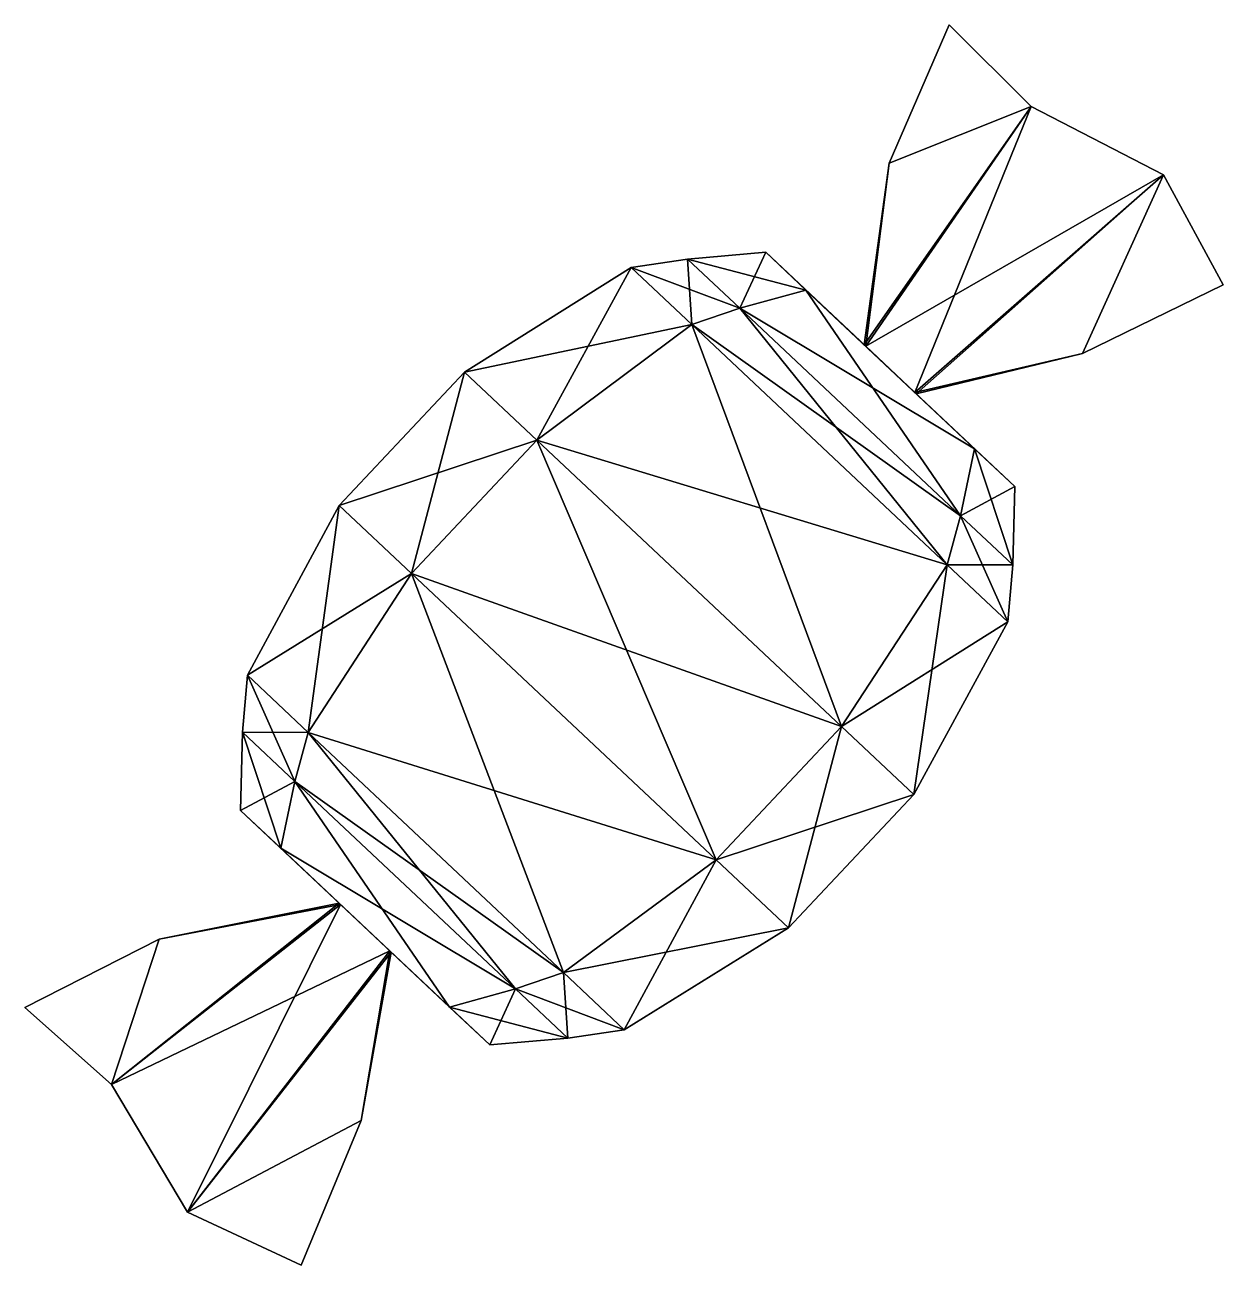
# Model space of a CAD drawing. Extents: x -66 to 65, y 0 to 136.
import ezdxf

# ---------------------------------------------------------------- set-up
doc = ezdxf.new("R2010")
doc.units = 0
doc.layers.add('candy02', color=250, linetype='CONTINUOUS')

msp = doc.modelspace()

# ---------------------------------------------------------------- meshes
at = {"layer": 'candy02'}
mesh = msp.add_polyface(dxfattribs=at)
corners = [(35.331768, 136.098964, -5.392779), (35.331768, 136.098964, 5.392779), (41.786021, 70.597296, 12.307576), (41.786021, 70.597296, -12.307576), (58.837882, 119.653669, -4.787136), (44.314337, 127.137627, -3.842579), (7.091754, 103.222529, 21.446327), (35.128483, 76.857803, 21.446327), (49.967221, 100.045248, 4.312826), (49.967221, 100.045248, -4.312826), (0.434216, 109.483036, -12.307576), (0.434216, 109.483036, 12.307576), (35.128483, 76.857803, -21.446327), (7.091754, 103.222529, -21.446327), (28.742608, 120.90766, -4.428278), (28.742608, 120.90766, 4.428278), (42.528989, 85.444003, 8.133045), (42.528989, 85.444003, -8.133045), (19.606002, 106.999949, 14.172079), (38.13026, 89.580408, 14.172079), (15.207274, 111.136354, -8.133045), (15.207274, 111.136354, 8.133045), (38.13026, 89.580408, -14.172079), (19.606002, 106.999949, -14.172079), (42.321894, 76.828974, 10.626405), (42.321894, 76.828974, -10.626405), (12.368942, 104.995644, 18.516836), (36.574174, 82.233921, 18.516836), (6.621223, 110.400591, -10.626405), (6.621223, 110.400591, 10.626405), (36.574174, 82.233921, -18.516836), (12.368942, 104.995644, -18.516836), (31.723566, 95.605031, 3.413632), (31.723566, 95.605031, -3.413632), (26.175337, 100.822384, 3.842579), (31.560925, 95.757973, 3.842579), (26.012697, 100.975326, -3.413632), (26.012697, 100.975326, 3.413632), (31.560925, 95.757973, -3.842579), (26.175337, 100.822384, -3.842579), (-31.593763, 39.715566, -3.413632), (-31.593763, 39.715566, 3.413632), (-26.045534, 34.498213, -3.842579), (-31.431122, 39.562625, -3.842579), (-35.756154, 0, 5.167583), (-35.756154, 0, -5.167583), (-56.58276, 19.841813, 3.842579), (-48.221021, 5.805279, 4.787136), (65.397685, 107.568837, 5.167583), (65.397685, 107.568837, -5.167583), (44.314337, 127.137627, 3.842579), (58.837882, 119.653669, 4.787136), (-66.078813, 28.257103, -5.392779), (-66.078813, 28.257103, 5.392779), (-0.304412, 25.837561, 12.307576), (-0.304412, 25.837561, -12.307576), (-48.221021, 5.805279, -4.787136), (-56.58276, 19.841813, -3.842579), (-34.99868, 58.462794, 21.446327), (-6.96195, 32.098069, 21.446327), (-29.194367, 15.863372, 4.312826), (-29.194367, 15.863372, -4.312826), (-41.656218, 64.723302, -12.307576), (-41.656218, 64.723302, 12.307576), (-6.96195, 32.098069, -21.446327), (-34.99868, 58.462794, -21.446327), (-51.320829, 35.766741, -4.428278), (-51.320829, 35.766741, 4.428278), (-15.077471, 24.184243, 8.133045), (-15.077471, 24.184243, -8.133045), (-38.000457, 45.74019, 14.172079), (-19.476199, 28.320648, 14.172079), (-42.399185, 49.876594, -8.133045), (-42.399185, 49.876594, 8.133045), (-19.476199, 28.320648, -14.172079), (-38.000457, 45.74019, -14.172079), (-6.49142, 24.920006, 10.626405), (-6.49142, 24.920006, -10.626405), (-36.444371, 53.086677, 18.516836), (-12.239139, 30.324953, 18.516836), (-42.19209, 58.491624, -10.626405), (-42.19209, 58.491624, 10.626405), (-12.239139, 30.324953, -18.516836), (-36.444371, 53.086677, -18.516836), (-25.882894, 34.345272, 3.413632), (-25.882894, 34.345272, -3.413632), (-31.431122, 39.562625, 3.842579), (-26.045534, 34.498213, 3.842579), (31.439825, 51.640401, 14.67063), (31.439825, 51.640401, -14.67063), (-9.915742, 90.529679, 25.564021), (23.504039, 59.102926, 25.564021), (-17.851528, 97.992204, -14.67063), (-17.851528, 97.992204, 14.67063), (23.504039, 59.102926, -25.564021), (-9.915742, 90.529679, -25.564021), (17.690479, 37.019096, 14.67063), (17.690479, 37.019096, -14.67063), (-23.665088, 75.908374, 25.564021), (9.754694, 44.481622, 25.564021), (-31.600873, 83.370899, -14.67063), (-31.600873, 83.370899, 14.67063), (9.754694, 44.481622, -25.564021), (-23.665088, 75.908374, -25.564021)]
mesh.append_faces([[corners[k] for k in face] for face in [(99, 59, 58), (5, 0, 14), (103, 65, 64), (36, 14, 15), (101, 63, 62), (97, 55, 54), (15, 1, 50), (34, 50, 51), (51, 48, 8), (0, 5, 50), (11, 6, 90), (50, 5, 4), (4, 49, 48), (8, 48, 49), (2, 24, 25), (25, 17, 22), (12, 30, 31), (31, 23, 20), (10, 28, 29), (29, 21, 18), (6, 26, 27), (27, 19, 16), (4, 38, 33), (8, 32, 35), (14, 36, 39), (14, 0, 1), (50, 34, 37), (24, 16, 17), (30, 12, 3), (30, 22, 23), (16, 32, 33), (17, 33, 38), (22, 38, 39), (23, 39, 36), (20, 36, 37), (21, 37, 34), (18, 34, 35), (19, 35, 32), (28, 10, 13), (28, 20, 21), (26, 6, 11), (26, 18, 19), (24, 2, 7), (7, 2, 88), (13, 10, 92), (3, 12, 94), (32, 8, 9), (9, 49, 4), (38, 4, 5), (76, 79, 59), (57, 66, 52), (78, 79, 71), (40, 41, 67), (84, 85, 61), (61, 56, 45), (67, 46, 53), (86, 87, 47), (47, 60, 44), (52, 53, 46), (42, 43, 57), (46, 47, 56), (56, 47, 44), (60, 61, 45), (54, 55, 77), (77, 82, 74), (64, 65, 83), (83, 80, 72), (62, 63, 81), (81, 78, 70), (58, 59, 79), (79, 76, 68), (56, 61, 85), (60, 47, 87), (66, 57, 43), (66, 67, 53), (46, 67, 41), (76, 77, 69), (82, 77, 55), (82, 83, 75), (68, 69, 85), (69, 74, 42), (74, 75, 43), (75, 72, 40), (72, 73, 41), (73, 70, 86), (70, 71, 87), (71, 68, 84), (80, 83, 65), (80, 81, 73), (78, 81, 63), (90, 6, 7), (94, 12, 13), (92, 10, 11), (88, 2, 3), (90, 98, 101), (88, 96, 99), (92, 100, 103), (94, 102, 97), (98, 90, 91), (102, 94, 95), (100, 92, 93), (96, 88, 89), (98, 58, 63), (96, 54, 59), (100, 62, 65), (102, 64, 55), (99, 58, 98), (103, 64, 102), (36, 15, 37), (101, 62, 100), (97, 54, 96), (34, 51, 35), (0, 50, 1), (11, 90, 93), (50, 4, 51), (4, 48, 51), (8, 49, 9), (2, 25, 3), (25, 22, 30), (12, 31, 13), (31, 20, 28), (10, 29, 11), (29, 18, 26), (6, 27, 7), (27, 16, 24), (4, 33, 9), (8, 35, 51), (14, 39, 5), (14, 1, 15), (50, 37, 15), (24, 17, 25), (30, 3, 25), (30, 23, 31), (16, 33, 17), (17, 38, 22), (22, 39, 23), (23, 36, 20), (20, 37, 21), (21, 34, 18), (18, 35, 19), (19, 32, 16), (28, 13, 31), (28, 21, 29), (26, 11, 29), (26, 19, 27), (24, 7, 27), (7, 88, 91), (13, 92, 95), (3, 94, 89), (32, 9, 33), (38, 5, 39), (76, 59, 54), (78, 71, 70), (40, 67, 66), (84, 61, 60), (86, 47, 46), (52, 46, 57), (42, 57, 56), (46, 56, 57), (56, 44, 45), (60, 45, 44), (54, 77, 76), (77, 74, 69), (64, 83, 82), (83, 72, 75), (62, 81, 80), (81, 70, 73), (58, 79, 78), (79, 68, 71), (56, 85, 42), (60, 87, 84), (66, 43, 40), (66, 53, 52), (46, 41, 86), (76, 69, 68), (82, 55, 64), (82, 75, 74), (68, 85, 84), (69, 42, 85), (74, 43, 42), (75, 40, 43), (72, 41, 40), (73, 86, 41), (70, 87, 86), (71, 84, 87), (80, 65, 62), (80, 73, 72), (78, 63, 58), (90, 7, 91), (94, 13, 95), (92, 11, 93), (88, 3, 89), (90, 101, 93), (88, 99, 91), (92, 103, 95), (94, 97, 89), (98, 91, 99), (102, 95, 103), (100, 93, 101), (96, 89, 97), (98, 63, 101), (96, 59, 99), (100, 65, 103), (102, 55, 97)]])

doc.saveas('drawing.dxf')
